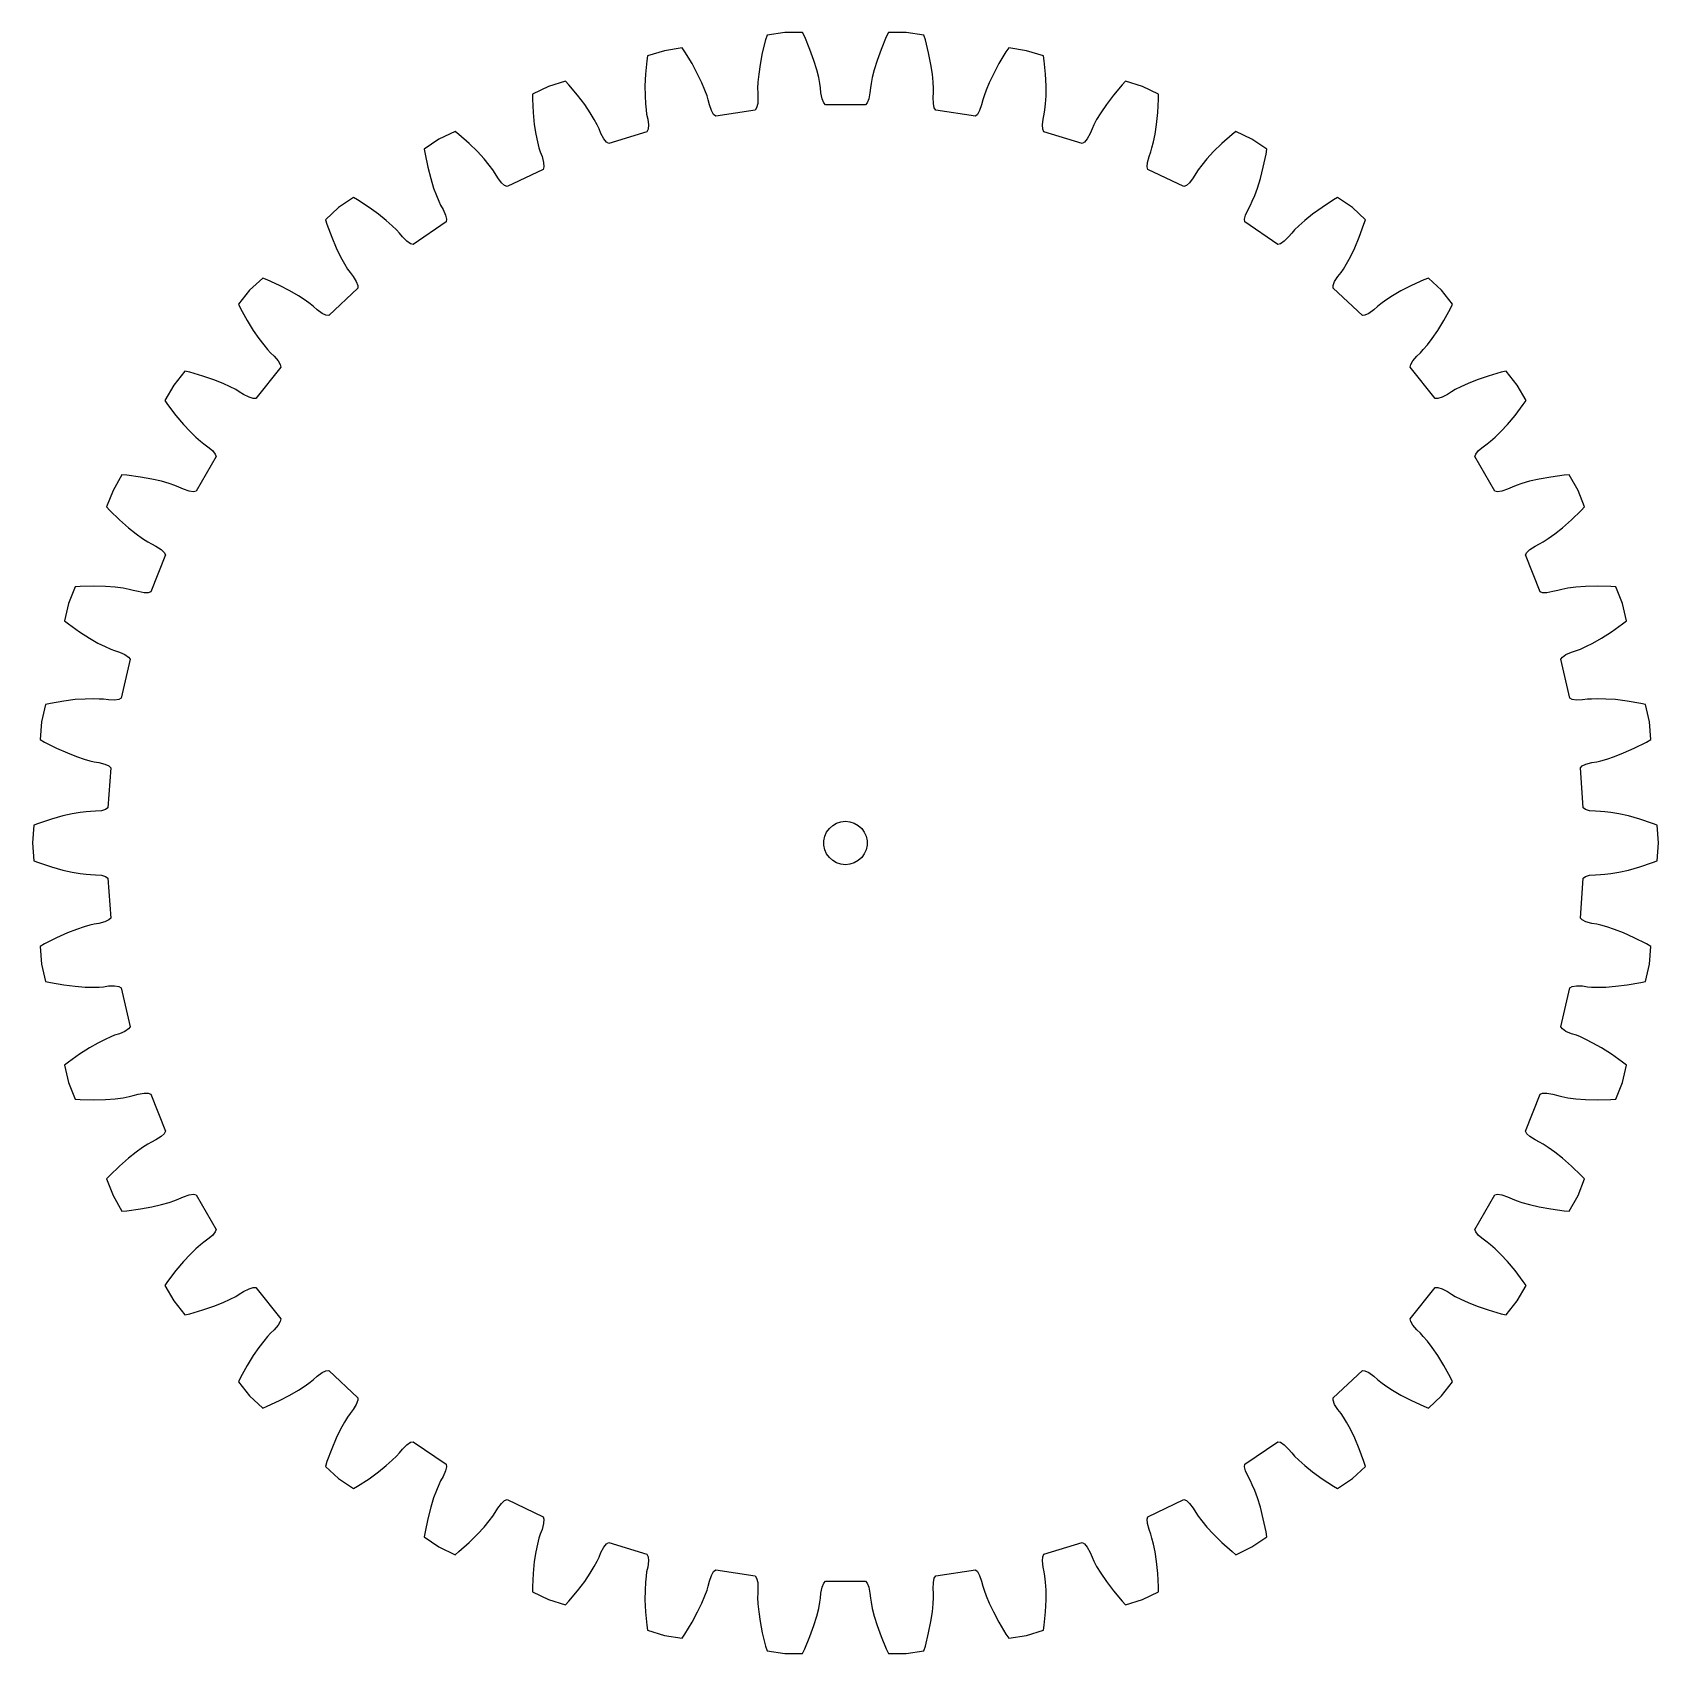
# Model space of a CAD drawing. Extents: x 0 to 112, y 0 to 112.
import ezdxf

# ---------------------------------------------------------------- set-up
doc = ezdxf.new("R2010")
doc.units = 0

msp = doc.modelspace()

# ---------------------------------------------------------------- linework, layer by layer
for p, q in [((50.52, 111.22), (50.29, 110.32)), ((50.62, 111.55), (50.52, 111.22)), ((51.84, 111.73), (50.62, 111.55)), ((53.07, 111.73), (51.84, 111.73)), ((53.21, 111.43), (53.07, 111.73)), ((53.57, 110.56), (53.21, 111.43)), ((58.83, 111.43), (58.47, 110.56)), ((58.98, 111.73), (58.83, 111.43)), ((60.21, 111.73), (58.98, 111.73)), ((61.43, 111.55), (60.21, 111.73)), ((61.53, 111.22), (61.43, 111.55)), ((61.75, 110.32), (61.53, 111.22)), ((42.38, 110.12), (42.33, 109.79)), ((43.56, 110.48), (42.38, 110.12)), ((44.77, 110.67), (43.56, 110.48)), ((44.96, 110.39), (44.77, 110.67)), ((45.45, 109.59), (44.96, 110.39)), ((50.29, 110.32), (50.14, 109.52)), ((53.85, 109.8), (53.57, 110.56)), ((58.47, 110.56), (58.2, 109.8)), ((61.91, 109.52), (61.75, 110.32)), ((67.08, 110.39), (66.6, 109.59)), ((67.27, 110.67), (67.08, 110.39)), ((68.49, 110.48), (67.27, 110.67)), ((69.67, 110.12), (68.49, 110.48)), ((69.71, 109.79), (69.67, 110.12)), ((42.24, 108.85), (42.2, 108.05)), ((42.33, 109.79), (42.24, 108.85)), ((45.83, 108.87), (45.45, 109.59)), ((46.12, 108.26), (45.83, 108.87)), ((50.04, 108.85), (49.98, 108.3)), ((50.14, 109.52), (50.04, 108.85)), ((54.04, 109.15), (53.85, 109.8)), ((54.18, 108.62), (54.04, 109.15)), ((58, 109.15), (57.87, 108.62)), ((58.2, 109.8), (58, 109.15)), ((62.01, 108.85), (61.91, 109.52)), ((62.06, 108.3), (62.01, 108.85)), ((66.21, 108.87), (65.92, 108.26)), ((66.6, 109.59), (66.21, 108.87)), ((69.8, 108.85), (69.71, 109.79)), ((69.84, 108.05), (69.8, 108.85)), ((35.56, 108.02), (34.45, 107.48)), ((36.73, 108.38), (35.56, 108.02)), ((36.96, 108.13), (36.73, 108.38)), ((37.56, 107.41), (36.96, 108.13)), ((42.2, 108.05), (42.21, 107.37)), ((46.34, 107.75), (46.12, 108.26)), ((46.48, 107.36), (46.34, 107.75)), ((49.98, 108.3), (49.96, 107.88)), ((49.96, 107.88), (49.97, 107.59)), ((49.97, 107.59), (49.98, 107.25)), ((54.26, 108.21), (54.18, 108.62)), ((54.3, 107.92), (54.26, 108.21)), ((54.33, 107.57), (54.3, 107.92)), ((54.41, 107.16), (54.33, 107.57)), ((57.71, 107.57), (57.63, 107.16)), ((57.74, 107.92), (57.71, 107.57)), ((57.79, 108.21), (57.74, 107.92)), ((57.87, 108.62), (57.79, 108.21)), ((62.08, 107.88), (62.06, 108.3)), ((62.06, 107.25), (62.08, 107.59)), ((62.08, 107.59), (62.08, 107.88)), ((65.71, 107.75), (65.57, 107.36)), ((65.92, 108.26), (65.71, 107.75)), ((69.84, 107.37), (69.84, 108.05)), ((75.08, 108.13), (74.48, 107.41)), ((75.31, 108.38), (75.08, 108.13)), ((76.49, 108.02), (75.31, 108.38)), ((77.6, 107.48), (76.49, 108.02)), ((34.45, 107.48), (34.45, 107.14)), ((34.45, 107.14), (34.5, 106.21)), ((38.05, 106.76), (37.56, 107.41)), ((38.43, 106.2), (38.05, 106.76)), ((42.21, 107.37), (42.24, 106.82)), ((42.24, 106.82), (42.28, 106.4)), ((46.56, 107.08), (46.48, 107.36)), ((46.65, 106.75), (46.56, 107.08)), ((46.79, 106.35), (46.65, 106.75)), ((49.9, 106.54), (49.8, 106.38)), ((49.97, 106.83), (49.9, 106.54)), ((49.98, 107.25), (49.97, 106.83)), ((54.52, 106.88), (54.41, 107.16)), ((54.65, 106.75), (54.52, 106.88)), ((57.4, 106.75), (54.65, 106.75)), ((57.52, 106.88), (57.4, 106.75)), ((57.63, 107.16), (57.52, 106.88)), ((62.08, 106.83), (62.06, 107.25)), ((62.14, 106.54), (62.08, 106.83)), ((62.25, 106.38), (62.14, 106.54)), ((65.4, 106.75), (65.26, 106.35)), ((65.48, 107.08), (65.4, 106.75)), ((65.57, 107.36), (65.48, 107.08)), ((69.77, 106.4), (69.81, 106.82)), ((69.81, 106.82), (69.84, 107.37)), ((74, 106.76), (73.62, 106.2)), ((74.48, 107.41), (74, 106.76)), ((77.55, 106.21), (77.6, 107.14)), ((77.6, 107.14), (77.6, 107.48)), ((34.5, 106.21), (34.58, 105.4)), ((34.58, 105.4), (34.68, 104.73)), ((38.71, 105.73), (38.43, 106.2)), ((38.91, 105.36), (38.71, 105.73)), ((39.04, 105.1), (38.91, 105.36)), ((42.28, 106.4), (42.32, 106.11)), ((42.32, 106.11), (42.39, 105.77)), ((42.39, 105.77), (42.44, 105.36)), ((42.44, 105.36), (42.42, 105.06)), ((46.93, 106.09), (46.79, 106.35)), ((47.08, 105.97), (46.93, 106.09)), ((49.8, 106.38), (47.08, 105.97)), ((64.97, 105.97), (62.25, 106.38)), ((65.11, 106.09), (64.97, 105.97)), ((65.26, 106.35), (65.11, 106.09)), ((69.6, 105.36), (69.65, 105.77)), ((69.63, 105.06), (69.6, 105.36)), ((69.65, 105.77), (69.72, 106.11)), ((69.72, 106.11), (69.77, 106.4)), ((73.13, 105.36), (73.01, 105.1)), ((73.33, 105.73), (73.13, 105.36)), ((73.62, 106.2), (73.33, 105.73)), ((77.36, 104.73), (77.46, 105.4)), ((77.46, 105.4), (77.55, 106.21)), ((28.01, 104.38), (26.99, 103.69)), ((29.12, 104.92), (28.01, 104.38)), ((29.38, 104.71), (29.12, 104.92)), ((30.08, 104.08), (29.38, 104.71)), ((34.68, 104.73), (34.8, 104.2)), ((39.17, 104.78), (39.04, 105.1)), ((39.36, 104.41), (39.17, 104.78)), ((39.55, 104.17), (39.36, 104.41)), ((42.34, 104.89), (39.71, 104.08)), ((42.42, 105.06), (42.34, 104.89)), ((69.7, 104.89), (69.63, 105.06)), ((72.33, 104.08), (69.7, 104.89)), ((72.68, 104.41), (72.49, 104.17)), ((72.88, 104.78), (72.68, 104.41)), ((73.01, 105.1), (72.88, 104.78)), ((77.25, 104.2), (77.36, 104.73)), ((82.66, 104.71), (81.96, 104.08)), ((82.92, 104.92), (82.66, 104.71)), ((84.03, 104.38), (82.92, 104.92)), ((85.05, 103.69), (84.03, 104.38)), ((26.99, 103.69), (27.05, 103.35)), ((27.05, 103.35), (27.23, 102.44)), ((30.66, 103.52), (30.08, 104.08)), ((31.12, 103.02), (30.66, 103.52)), ((34.8, 104.2), (34.9, 103.79)), ((34.9, 103.79), (34.99, 103.51)), ((34.99, 103.51), (35.11, 103.19)), ((35.11, 103.19), (35.22, 102.78)), ((39.71, 104.08), (39.55, 104.17)), ((72.49, 104.17), (72.33, 104.08)), ((76.83, 102.78), (76.94, 103.19)), ((76.94, 103.19), (77.06, 103.51)), ((77.06, 103.51), (77.14, 103.79)), ((77.14, 103.79), (77.25, 104.2)), ((81.38, 103.52), (80.92, 103.02)), ((81.96, 104.08), (81.38, 103.52)), ((84.81, 102.44), (85, 103.35)), ((85, 103.35), (85.05, 103.69)), ((27.23, 102.44), (27.44, 101.66)), ((31.47, 102.59), (31.12, 103.02)), ((31.72, 102.26), (31.47, 102.59)), ((31.89, 102.02), (31.72, 102.26)), ((32.07, 101.72), (31.89, 102.02)), ((35.19, 102.3), (32.71, 101.11)), ((35.24, 102.48), (35.19, 102.3)), ((35.22, 102.78), (35.24, 102.48)), ((76.81, 102.48), (76.83, 102.78)), ((76.86, 102.3), (76.81, 102.48)), ((79.34, 101.11), (76.86, 102.3)), ((80.16, 102.02), (79.98, 101.72)), ((80.32, 102.26), (80.16, 102.02)), ((80.57, 102.59), (80.32, 102.26)), ((80.92, 103.02), (80.57, 102.59)), ((84.61, 101.66), (84.81, 102.44)), ((27.44, 101.66), (27.64, 101.01)), ((27.64, 101.01), (27.83, 100.49)), ((32.32, 101.38), (32.07, 101.72)), ((32.53, 101.18), (32.32, 101.38)), ((32.71, 101.11), (32.53, 101.18)), ((79.51, 101.18), (79.34, 101.11)), ((79.73, 101.38), (79.51, 101.18)), ((79.98, 101.72), (79.73, 101.38)), ((84.22, 100.49), (84.41, 101.01)), ((84.41, 101.01), (84.61, 101.66)), ((22.11, 100.36), (21.09, 99.67)), ((22.4, 100.19), (22.11, 100.36)), ((23.19, 99.68), (22.4, 100.19)), ((27.83, 100.49), (27.99, 100.1)), ((27.99, 100.1), (28.12, 99.84)), ((28.12, 99.84), (28.29, 99.54)), ((83.76, 99.54), (83.92, 99.84)), ((83.92, 99.84), (84.05, 100.1)), ((84.05, 100.1), (84.22, 100.49)), ((89.64, 100.19), (88.86, 99.68)), ((89.93, 100.36), (89.64, 100.19)), ((90.95, 99.67), (89.93, 100.36)), ((21.09, 99.67), (20.19, 98.83)), ((20.19, 98.83), (20.29, 98.51)), ((23.84, 99.2), (23.19, 99.68)), ((24.37, 98.78), (23.84, 99.2)), ((24.78, 98.41), (24.37, 98.78)), ((28.5, 98.68), (26.22, 97.13)), ((28.29, 99.54), (28.46, 99.15)), ((28.46, 99.15), (28.52, 98.86)), ((28.52, 98.86), (28.5, 98.68)), ((83.52, 98.86), (83.59, 99.15)), ((83.55, 98.68), (83.52, 98.86)), ((85.82, 97.13), (83.55, 98.68)), ((83.59, 99.15), (83.76, 99.54)), ((87.67, 98.78), (87.26, 98.41)), ((88.2, 99.2), (87.67, 98.78)), ((88.86, 99.68), (88.2, 99.2)), ((91.85, 98.83), (90.95, 99.67)), ((91.75, 98.51), (91.85, 98.83)), ((20.29, 98.51), (20.62, 97.63)), ((20.62, 97.63), (20.93, 96.88)), ((25.08, 98.12), (24.78, 98.41)), ((25.28, 97.9), (25.08, 98.12)), ((25.5, 97.64), (25.28, 97.9)), ((25.8, 97.34), (25.5, 97.64)), ((86.55, 97.64), (86.25, 97.34)), ((86.77, 97.9), (86.55, 97.64)), ((86.96, 98.12), (86.77, 97.9)), ((87.26, 98.41), (86.96, 98.12)), ((91.11, 96.88), (91.43, 97.63)), ((91.43, 97.63), (91.75, 98.51)), ((20.93, 96.88), (21.23, 96.27)), ((26.04, 97.17), (25.8, 97.34)), ((26.22, 97.13), (26.04, 97.17)), ((86, 97.17), (85.82, 97.13)), ((86.25, 97.34), (86, 97.17)), ((90.82, 96.27), (91.11, 96.88)), ((21.23, 96.27), (21.49, 95.79)), ((21.49, 95.79), (21.71, 95.43)), ((21.71, 95.43), (21.88, 95.19)), ((90.17, 95.19), (90.33, 95.43)), ((90.33, 95.43), (90.55, 95.79)), ((90.55, 95.79), (90.82, 96.27)), ((15.86, 94.81), (14.96, 93.97)), ((16.17, 94.68), (15.86, 94.81)), ((17.02, 94.3), (16.17, 94.68)), ((17.74, 93.92), (17.02, 94.3)), ((21.88, 95.19), (22.09, 94.92)), ((22.09, 94.92), (22.31, 94.56)), ((22.31, 94.56), (22.42, 94.29)), ((22.42, 94.29), (22.42, 94.1)), ((89.62, 94.29), (89.73, 94.56)), ((89.62, 94.1), (89.62, 94.29)), ((89.73, 94.56), (89.96, 94.92)), ((89.96, 94.92), (90.17, 95.19)), ((95.02, 94.3), (94.3, 93.92)), ((95.87, 94.68), (95.02, 94.3)), ((96.19, 94.81), (95.87, 94.68)), ((97.09, 93.97), (96.19, 94.81)), ((14.96, 93.97), (14.19, 93.01)), ((14.19, 93.01), (14.34, 92.7)), ((18.33, 93.58), (17.74, 93.92)), ((18.79, 93.28), (18.33, 93.58)), ((19.13, 93.03), (18.79, 93.28)), ((19.36, 92.85), (19.13, 93.03)), ((22.42, 94.1), (20.41, 92.23)), ((91.64, 92.23), (89.62, 94.1)), ((92.92, 93.03), (92.69, 92.85)), ((93.26, 93.28), (92.92, 93.03)), ((93.72, 93.58), (93.26, 93.28)), ((94.3, 93.92), (93.72, 93.58)), ((97.86, 93.01), (97.09, 93.97)), ((97.71, 92.7), (97.86, 93.01)), ((14.34, 92.7), (14.79, 91.88)), ((14.79, 91.88), (15.21, 91.2)), ((19.61, 92.62), (19.36, 92.85)), ((19.95, 92.37), (19.61, 92.62)), ((20.22, 92.24), (19.95, 92.37)), ((20.41, 92.23), (20.22, 92.24)), ((91.82, 92.24), (91.64, 92.23)), ((92.09, 92.37), (91.82, 92.24)), ((92.43, 92.62), (92.09, 92.37)), ((92.69, 92.85), (92.43, 92.62)), ((96.83, 91.2), (97.26, 91.88)), ((97.26, 91.88), (97.71, 92.7)), ((15.21, 91.2), (15.6, 90.64)), ((96.45, 90.64), (96.83, 91.2)), ((15.6, 90.64), (15.93, 90.2)), ((15.93, 90.2), (16.2, 89.88)), ((16.2, 89.88), (16.4, 89.66)), ((16.4, 89.66), (16.65, 89.43)), ((95.4, 89.43), (95.65, 89.66)), ((95.65, 89.66), (95.84, 89.88)), ((95.84, 89.88), (96.12, 90.2)), ((96.12, 90.2), (96.45, 90.64)), ((17.1, 88.66), (15.39, 86.51)), ((16.65, 89.43), (16.92, 89.11)), ((16.92, 89.11), (17.07, 88.85)), ((17.07, 88.85), (17.1, 88.66)), ((94.94, 88.66), (94.97, 88.85)), ((96.66, 86.51), (94.94, 88.66)), ((94.97, 88.85), (95.12, 89.11)), ((95.12, 89.11), (95.4, 89.43)), ((9.73, 87.42), (9.12, 86.36)), ((10.5, 88.39), (9.73, 87.42)), ((10.83, 88.31), (10.5, 88.39)), ((11.73, 88.05), (10.83, 88.31)), ((12.5, 87.79), (11.73, 88.05)), ((13.13, 87.54), (12.5, 87.79)), ((13.63, 87.31), (13.13, 87.54)), ((98.92, 87.54), (98.42, 87.31)), ((99.55, 87.79), (98.92, 87.54)), ((100.31, 88.05), (99.55, 87.79)), ((101.21, 88.31), (100.31, 88.05)), ((101.54, 88.39), (101.21, 88.31)), ((102.31, 87.42), (101.54, 88.39)), ((102.93, 86.36), (102.31, 87.42)), ((9.12, 86.36), (9.31, 86.08)), ((14, 87.12), (13.63, 87.31)), ((14.25, 86.97), (14, 87.12)), ((14.54, 86.79), (14.25, 86.97)), ((14.92, 86.59), (14.54, 86.79)), ((15.2, 86.5), (14.92, 86.59)), ((15.39, 86.51), (15.2, 86.5)), ((96.85, 86.5), (96.66, 86.51)), ((97.13, 86.59), (96.85, 86.5)), ((97.5, 86.79), (97.13, 86.59)), ((97.79, 86.97), (97.5, 86.79)), ((98.04, 87.12), (97.79, 86.97)), ((98.42, 87.31), (98.04, 87.12)), ((102.73, 86.08), (102.93, 86.36)), ((9.31, 86.08), (9.88, 85.33)), ((9.88, 85.33), (10.4, 84.72)), ((101.64, 84.72), (102.17, 85.33)), ((102.17, 85.33), (102.73, 86.08)), ((10.4, 84.72), (10.86, 84.22)), ((10.86, 84.22), (11.26, 83.84)), ((100.79, 83.84), (101.18, 84.22)), ((101.18, 84.22), (101.64, 84.72)), ((11.26, 83.84), (11.58, 83.56)), ((11.58, 83.56), (11.8, 83.38)), ((11.8, 83.38), (12.09, 83.18)), ((12.09, 83.18), (12.4, 82.91)), ((99.64, 82.91), (99.96, 83.18)), ((99.96, 83.18), (100.24, 83.38)), ((100.24, 83.38), (100.47, 83.56)), ((100.47, 83.56), (100.79, 83.84)), ((12.65, 82.5), (11.27, 80.11)), ((12.4, 82.91), (12.59, 82.67)), ((12.59, 82.67), (12.65, 82.5)), ((99.4, 82.5), (99.45, 82.67)), ((100.77, 80.11), (99.4, 82.5)), ((99.45, 82.67), (99.64, 82.91)), ((6.16, 81.24), (5.55, 80.17)), ((6.5, 81.21), (6.16, 81.24)), ((7.43, 81.09), (6.5, 81.21)), ((8.22, 80.95), (7.43, 81.09)), ((8.89, 80.8), (8.22, 80.95)), ((9.41, 80.64), (8.89, 80.8)), ((103.16, 80.8), (102.63, 80.64)), ((103.82, 80.95), (103.16, 80.8)), ((104.62, 81.09), (103.82, 80.95)), ((105.54, 81.21), (104.62, 81.09)), ((105.88, 81.24), (105.54, 81.21)), ((106.5, 80.17), (105.88, 81.24)), ((5.55, 80.17), (5.1, 79.03)), ((9.81, 80.51), (9.41, 80.64)), ((10.08, 80.4), (9.81, 80.51)), ((10.4, 80.26), (10.08, 80.4)), ((10.8, 80.12), (10.4, 80.26)), ((11.09, 80.07), (10.8, 80.12)), ((11.27, 80.11), (11.09, 80.07)), ((100.96, 80.07), (100.77, 80.11)), ((101.25, 80.12), (100.96, 80.07)), ((101.65, 80.26), (101.25, 80.12)), ((101.96, 80.4), (101.65, 80.26)), ((102.23, 80.51), (101.96, 80.4)), ((102.63, 80.64), (102.23, 80.51)), ((106.95, 79.03), (106.5, 80.17)), ((5.1, 79.03), (5.33, 78.78)), ((5.33, 78.78), (6, 78.13)), ((106.04, 78.13), (106.72, 78.78)), ((106.72, 78.78), (106.95, 79.03)), ((6, 78.13), (6.61, 77.6)), ((6.61, 77.6), (7.14, 77.18)), ((104.9, 77.18), (105.44, 77.6)), ((105.44, 77.6), (106.04, 78.13)), ((7.14, 77.18), (7.59, 76.86)), ((7.59, 76.86), (7.94, 76.63)), ((7.94, 76.63), (8.2, 76.48)), ((8.2, 76.48), (8.5, 76.33)), ((8.5, 76.33), (8.86, 76.1)), ((103.18, 76.1), (103.54, 76.33)), ((103.54, 76.33), (103.85, 76.48)), ((103.85, 76.48), (104.1, 76.63)), ((104.1, 76.63), (104.45, 76.86)), ((104.45, 76.86), (104.9, 77.18)), ((9.16, 75.73), (8.16, 73.17)), ((8.86, 76.1), (9.08, 75.9)), ((9.08, 75.9), (9.16, 75.73)), ((102.88, 75.73), (102.97, 75.9)), ((103.89, 73.17), (102.88, 75.73)), ((102.97, 75.9), (103.18, 76.1)), ((2.94, 73.53), (2.49, 72.38)), ((3.28, 73.55), (2.94, 73.53)), ((4.21, 73.57), (3.28, 73.55)), ((5.02, 73.55), (4.21, 73.57)), ((5.7, 73.49), (5.02, 73.55)), ((6.24, 73.42), (5.7, 73.49)), ((6.66, 73.35), (6.24, 73.42)), ((6.94, 73.28), (6.66, 73.35)), ((7.27, 73.19), (6.94, 73.28)), ((7.69, 73.11), (7.27, 73.19)), ((7.98, 73.11), (7.69, 73.11)), ((8.16, 73.17), (7.98, 73.11)), ((104.06, 73.11), (103.89, 73.17)), ((104.36, 73.11), (104.06, 73.11)), ((104.77, 73.19), (104.36, 73.11)), ((105.1, 73.28), (104.77, 73.19)), ((105.39, 73.35), (105.1, 73.28)), ((105.8, 73.42), (105.39, 73.35)), ((106.35, 73.49), (105.8, 73.42)), ((107.02, 73.55), (106.35, 73.49)), ((107.83, 73.57), (107.02, 73.55)), ((108.77, 73.55), (107.83, 73.57)), ((109.11, 73.53), (108.77, 73.55)), ((109.56, 72.38), (109.11, 73.53)), ((2.49, 72.38), (2.21, 71.18)), ((109.83, 71.18), (109.56, 72.38)), ((2.21, 71.18), (2.48, 70.97)), ((2.48, 70.97), (3.24, 70.42)), ((108.8, 70.42), (109.57, 70.97)), ((109.57, 70.97), (109.83, 71.18)), ((3.24, 70.42), (3.92, 69.99)), ((3.92, 69.99), (4.51, 69.65)), ((4.51, 69.65), (5, 69.4)), ((107.04, 69.4), (107.53, 69.65)), ((107.53, 69.65), (108.12, 69.99)), ((108.12, 69.99), (108.8, 70.42)), ((5, 69.4), (5.39, 69.23)), ((5.39, 69.23), (5.66, 69.13)), ((5.66, 69.13), (5.99, 69.02)), ((5.99, 69.02), (6.37, 68.85)), ((6.72, 68.53), (6.11, 65.85)), ((6.37, 68.85), (6.62, 68.68)), ((6.62, 68.68), (6.72, 68.53)), ((105.32, 68.53), (105.43, 68.68)), ((105.93, 65.85), (105.32, 68.53)), ((105.43, 68.68), (105.67, 68.85)), ((105.67, 68.85), (106.06, 69.02)), ((106.06, 69.02), (106.39, 69.13)), ((106.39, 69.13), (106.66, 69.23)), ((106.66, 69.23), (107.04, 69.4)), ((0.9, 65.42), (0.63, 64.22)), ((1.23, 65.49), (0.9, 65.42)), ((2.15, 65.65), (1.23, 65.49)), ((2.95, 65.75), (2.15, 65.65)), ((3.63, 65.79), (2.95, 65.75)), ((4.18, 65.81), (3.63, 65.79)), ((4.6, 65.79), (4.18, 65.81)), ((4.89, 65.77), (4.6, 65.79)), ((5.23, 65.73), (4.89, 65.77)), ((5.66, 65.71), (5.23, 65.73)), ((5.95, 65.75), (5.66, 65.71)), ((6.11, 65.85), (5.95, 65.75)), ((106.1, 65.75), (105.93, 65.85)), ((106.39, 65.71), (106.1, 65.75)), ((106.81, 65.73), (106.39, 65.71)), ((107.15, 65.77), (106.81, 65.73)), ((107.44, 65.79), (107.15, 65.77)), ((107.86, 65.81), (107.44, 65.79)), ((108.41, 65.79), (107.86, 65.81)), ((109.09, 65.75), (108.41, 65.79)), ((109.89, 65.65), (109.09, 65.75)), ((110.82, 65.49), (109.89, 65.65)), ((111.15, 65.42), (110.82, 65.49)), ((111.42, 64.22), (111.15, 65.42)), ((0.63, 64.22), (0.53, 62.99)), ((111.51, 62.99), (111.42, 64.22)), ((0.53, 62.99), (0.83, 62.82)), ((0.83, 62.82), (1.66, 62.4)), ((110.38, 62.4), (111.22, 62.82)), ((111.22, 62.82), (111.51, 62.99)), ((1.66, 62.4), (2.4, 62.07)), ((2.4, 62.07), (3.03, 61.82)), ((3.03, 61.82), (3.55, 61.65)), ((3.55, 61.65), (3.96, 61.54)), ((108.08, 61.54), (108.49, 61.65)), ((108.49, 61.65), (109.01, 61.82)), ((109.01, 61.82), (109.64, 62.07)), ((109.64, 62.07), (110.38, 62.4)), ((3.96, 61.54), (4.25, 61.47)), ((4.25, 61.47), (4.58, 61.41)), ((4.58, 61.41), (4.99, 61.3)), ((4.99, 61.3), (5.26, 61.18)), ((5.39, 61.04), (5.18, 58.3)), ((5.26, 61.18), (5.39, 61.04)), ((106.66, 61.04), (106.79, 61.18)), ((106.86, 58.3), (106.66, 61.04)), ((106.79, 61.18), (107.05, 61.3)), ((107.05, 61.3), (107.46, 61.41)), ((107.46, 61.41), (107.8, 61.47)), ((107.8, 61.47), (108.08, 61.54)), ((5.18, 58.3), (5.04, 58.18)), ((107.01, 58.18), (106.86, 58.3)), ((0.41, 57.22), (0.09, 57.09)), ((1.3, 57.51), (0.41, 57.22)), ((2.08, 57.73), (1.3, 57.51)), ((2.74, 57.88), (2.08, 57.73)), ((3.28, 57.97), (2.74, 57.88)), ((3.7, 58.02), (3.28, 57.97)), ((3.99, 58.04), (3.7, 58.02)), ((4.33, 58.05), (3.99, 58.04)), ((4.75, 58.09), (4.33, 58.05)), ((5.04, 58.18), (4.75, 58.09)), ((55.14, 57.08), (55.41, 57.24)), ((55.41, 57.24), (55.71, 57.33)), ((55.71, 57.33), (56.02, 57.37)), ((56.02, 57.37), (56.33, 57.33)), ((56.33, 57.33), (56.63, 57.24)), ((56.63, 57.24), (56.9, 57.08)), ((107.29, 58.09), (107.01, 58.18)), ((107.71, 58.05), (107.29, 58.09)), ((108.06, 58.04), (107.71, 58.05)), ((108.35, 58.02), (108.06, 58.04)), ((108.77, 57.97), (108.35, 58.02)), ((109.31, 57.88), (108.77, 57.97)), ((109.97, 57.73), (109.31, 57.88)), ((110.75, 57.51), (109.97, 57.73)), ((111.64, 57.22), (110.75, 57.51)), ((111.95, 57.09), (111.64, 57.22)), ((0.09, 57.09), (0, 55.87)), ((54.53, 56.02), (54.6, 56.33)), ((54.53, 55.71), (54.53, 56.02)), ((54.6, 56.33), (54.72, 56.62)), ((54.72, 56.62), (54.91, 56.87)), ((54.91, 56.87), (55.14, 57.08)), ((56.9, 57.08), (57.14, 56.87)), ((57.14, 56.87), (57.32, 56.62)), ((57.32, 56.62), (57.45, 56.33)), ((57.45, 56.33), (57.51, 56.02)), ((57.51, 56.02), (57.51, 55.71)), ((112.05, 55.87), (111.95, 57.09)), ((0, 55.87), (0.09, 54.64)), ((54.6, 55.4), (54.53, 55.71)), ((54.72, 55.12), (54.6, 55.4)), ((54.91, 54.86), (54.72, 55.12)), ((57.32, 55.12), (57.14, 54.86)), ((57.45, 55.4), (57.32, 55.12)), ((57.51, 55.71), (57.45, 55.4)), ((111.95, 54.64), (112.05, 55.87)), ((0.09, 54.64), (0.41, 54.52)), ((0.41, 54.52), (1.3, 54.22)), ((1.3, 54.22), (2.08, 54)), ((2.08, 54), (2.74, 53.86)), ((2.74, 53.86), (3.28, 53.76)), ((55.14, 54.65), (54.91, 54.86)), ((55.41, 54.5), (55.14, 54.65)), ((55.71, 54.4), (55.41, 54.5)), ((56.02, 54.37), (55.71, 54.4)), ((56.33, 54.4), (56.02, 54.37)), ((56.63, 54.5), (56.33, 54.4)), ((56.9, 54.65), (56.63, 54.5)), ((57.14, 54.86), (56.9, 54.65)), ((108.77, 53.76), (109.31, 53.86)), ((109.31, 53.86), (109.97, 54)), ((109.97, 54), (110.75, 54.22)), ((110.75, 54.22), (111.64, 54.52)), ((111.64, 54.52), (111.95, 54.64)), ((3.28, 53.76), (3.7, 53.71)), ((3.7, 53.71), (3.99, 53.69)), ((3.99, 53.69), (4.33, 53.68)), ((4.33, 53.68), (4.75, 53.64)), ((4.75, 53.64), (5.04, 53.55)), ((5.04, 53.55), (5.18, 53.44)), ((5.18, 53.44), (5.39, 50.69)), ((106.66, 50.69), (106.86, 53.44)), ((106.86, 53.44), (107.01, 53.55)), ((107.01, 53.55), (107.29, 53.64)), ((107.29, 53.64), (107.71, 53.68)), ((107.71, 53.68), (108.06, 53.69)), ((108.06, 53.69), (108.35, 53.71)), ((108.35, 53.71), (108.77, 53.76)), ((4.99, 50.43), (4.58, 50.32)), ((5.26, 50.56), (4.99, 50.43)), ((5.39, 50.69), (5.26, 50.56)), ((106.79, 50.56), (106.66, 50.69)), ((107.05, 50.43), (106.79, 50.56)), ((107.46, 50.32), (107.05, 50.43)), ((1.66, 49.34), (0.83, 48.91)), ((2.4, 49.67), (1.66, 49.34)), ((3.03, 49.91), (2.4, 49.67)), ((3.55, 50.08), (3.03, 49.91)), ((3.96, 50.2), (3.55, 50.08)), ((4.25, 50.26), (3.96, 50.2)), ((4.58, 50.32), (4.25, 50.26)), ((107.8, 50.26), (107.46, 50.32)), ((108.08, 50.2), (107.8, 50.26)), ((108.49, 50.08), (108.08, 50.2)), ((109.01, 49.91), (108.49, 50.08)), ((109.64, 49.67), (109.01, 49.91)), ((110.38, 49.34), (109.64, 49.67)), ((111.22, 48.91), (110.38, 49.34)), ((0.83, 48.91), (0.53, 48.74)), ((0.53, 48.74), (0.63, 47.52)), ((111.51, 48.74), (111.22, 48.91)), ((111.42, 47.52), (111.51, 48.74)), ((0.63, 47.52), (0.9, 46.32)), ((111.15, 46.32), (111.42, 47.52)), ((0.9, 46.32), (1.23, 46.24)), ((1.23, 46.24), (2.15, 46.08)), ((2.15, 46.08), (2.95, 45.99)), ((2.95, 45.99), (3.63, 45.94)), ((4.6, 45.94), (4.89, 45.96)), ((4.89, 45.96), (5.23, 46.01)), ((5.23, 46.01), (5.66, 46.02)), ((5.66, 46.02), (5.95, 45.98)), ((5.95, 45.98), (6.11, 45.89)), ((105.93, 45.89), (106.1, 45.98)), ((106.1, 45.98), (106.39, 46.02)), ((106.39, 46.02), (106.81, 46.01)), ((106.81, 46.01), (107.15, 45.96)), ((107.15, 45.96), (107.44, 45.94)), ((108.41, 45.94), (109.09, 45.99)), ((109.09, 45.99), (109.89, 46.08)), ((109.89, 46.08), (110.82, 46.24)), ((110.82, 46.24), (111.15, 46.32)), ((3.63, 45.94), (4.18, 45.93)), ((4.18, 45.93), (4.6, 45.94)), ((6.11, 45.89), (6.72, 43.2)), ((105.32, 43.2), (105.93, 45.89)), ((107.44, 45.94), (107.86, 45.93)), ((107.86, 45.93), (108.41, 45.94)), ((5.66, 42.61), (5.39, 42.5)), ((5.99, 42.71), (5.66, 42.61)), ((6.37, 42.88), (5.99, 42.71)), ((6.62, 43.05), (6.37, 42.88)), ((6.72, 43.2), (6.62, 43.05)), ((105.43, 43.05), (105.32, 43.2)), ((105.67, 42.88), (105.43, 43.05)), ((106.06, 42.71), (105.67, 42.88)), ((106.39, 42.61), (106.06, 42.71)), ((106.66, 42.5), (106.39, 42.61)), ((3.92, 41.74), (3.24, 41.31)), ((4.51, 42.08), (3.92, 41.74)), ((5, 42.33), (4.51, 42.08)), ((5.39, 42.5), (5, 42.33)), ((107.04, 42.33), (106.66, 42.5)), ((107.53, 42.08), (107.04, 42.33)), ((108.12, 41.74), (107.53, 42.08)), ((108.8, 41.31), (108.12, 41.74)), ((2.48, 40.76), (2.21, 40.55)), ((2.21, 40.55), (2.49, 39.35)), ((3.24, 41.31), (2.48, 40.76)), ((109.57, 40.76), (108.8, 41.31)), ((109.56, 39.35), (109.83, 40.55)), ((109.83, 40.55), (109.57, 40.76)), ((2.49, 39.35), (2.94, 38.21)), ((109.11, 38.21), (109.56, 39.35)), ((2.94, 38.21), (3.28, 38.18)), ((3.28, 38.18), (4.21, 38.16)), ((4.21, 38.16), (5.02, 38.19)), ((5.02, 38.19), (5.7, 38.24)), ((5.7, 38.24), (6.24, 38.31)), ((6.24, 38.31), (6.66, 38.39)), ((6.66, 38.39), (6.94, 38.45)), ((6.94, 38.45), (7.27, 38.55)), ((7.27, 38.55), (7.69, 38.62)), ((7.69, 38.62), (7.98, 38.62)), ((7.98, 38.62), (8.16, 38.56)), ((8.16, 38.56), (9.16, 36)), ((102.88, 36), (103.89, 38.56)), ((103.89, 38.56), (104.06, 38.62)), ((104.06, 38.62), (104.36, 38.62)), ((104.36, 38.62), (104.77, 38.55)), ((104.77, 38.55), (105.1, 38.45)), ((105.1, 38.45), (105.39, 38.39)), ((105.39, 38.39), (105.8, 38.31)), ((105.8, 38.31), (106.35, 38.24)), ((106.35, 38.24), (107.02, 38.19)), ((107.02, 38.19), (107.83, 38.16)), ((107.83, 38.16), (108.77, 38.18)), ((108.77, 38.18), (109.11, 38.21)), ((9.16, 36), (9.08, 35.83)), ((102.97, 35.83), (102.88, 36)), ((7.59, 34.88), (7.14, 34.56)), ((7.94, 35.1), (7.59, 34.88)), ((8.2, 35.25), (7.94, 35.1)), ((8.5, 35.4), (8.2, 35.25)), ((8.86, 35.63), (8.5, 35.4)), ((9.08, 35.83), (8.86, 35.63)), ((103.18, 35.63), (102.97, 35.83)), ((103.54, 35.4), (103.18, 35.63)), ((103.85, 35.25), (103.54, 35.4)), ((104.1, 35.1), (103.85, 35.25)), ((104.45, 34.88), (104.1, 35.1)), ((104.9, 34.56), (104.45, 34.88)), ((6.61, 34.14), (6, 33.6)), ((7.14, 34.56), (6.61, 34.14)), ((105.44, 34.14), (104.9, 34.56)), ((106.04, 33.6), (105.44, 34.14)), ((5.33, 32.95), (5.1, 32.71)), ((5.1, 32.71), (5.55, 31.56)), ((6, 33.6), (5.33, 32.95)), ((106.72, 32.95), (106.04, 33.6)), ((106.5, 31.56), (106.95, 32.71)), ((106.95, 32.71), (106.72, 32.95)), ((5.55, 31.56), (6.16, 30.49)), ((10.08, 31.33), (10.4, 31.47)), ((10.4, 31.47), (10.8, 31.61)), ((10.8, 31.61), (11.09, 31.66)), ((11.09, 31.66), (11.27, 31.62)), ((11.27, 31.62), (12.65, 29.23)), ((99.4, 29.23), (100.77, 31.62)), ((100.77, 31.62), (100.96, 31.66)), ((100.96, 31.66), (101.25, 31.61)), ((101.25, 31.61), (101.65, 31.47)), ((101.65, 31.47), (101.96, 31.33)), ((105.88, 30.49), (106.5, 31.56)), ((6.16, 30.49), (6.5, 30.52)), ((6.5, 30.52), (7.43, 30.64)), ((7.43, 30.64), (8.22, 30.78)), ((8.22, 30.78), (8.89, 30.94)), ((8.89, 30.94), (9.41, 31.09)), ((9.41, 31.09), (9.81, 31.22)), ((9.81, 31.22), (10.08, 31.33)), ((101.96, 31.33), (102.23, 31.22)), ((102.23, 31.22), (102.63, 31.09)), ((102.63, 31.09), (103.16, 30.94)), ((103.16, 30.94), (103.82, 30.78)), ((103.82, 30.78), (104.62, 30.64)), ((104.62, 30.64), (105.54, 30.52)), ((105.54, 30.52), (105.88, 30.49)), ((12.65, 29.23), (12.59, 29.06)), ((99.45, 29.06), (99.4, 29.23)), ((11.58, 28.17), (11.26, 27.89)), ((11.8, 28.35), (11.58, 28.17)), ((12.09, 28.55), (11.8, 28.35)), ((12.4, 28.82), (12.09, 28.55)), ((12.59, 29.06), (12.4, 28.82)), ((99.64, 28.82), (99.45, 29.06)), ((99.96, 28.55), (99.64, 28.82)), ((100.24, 28.35), (99.96, 28.55)), ((100.47, 28.17), (100.24, 28.35)), ((100.79, 27.89), (100.47, 28.17)), ((10.4, 27.01), (9.88, 26.4)), ((10.86, 27.51), (10.4, 27.01)), ((11.26, 27.89), (10.86, 27.51)), ((101.18, 27.51), (100.79, 27.89)), ((101.64, 27.01), (101.18, 27.51)), ((102.17, 26.4), (101.64, 27.01)), ((9.88, 26.4), (9.31, 25.65)), ((102.73, 25.65), (102.17, 26.4)), ((9.31, 25.65), (9.12, 25.37)), ((9.12, 25.37), (9.73, 24.31)), ((14, 24.61), (14.25, 24.76)), ((14.25, 24.76), (14.54, 24.95)), ((14.54, 24.95), (14.92, 25.14)), ((14.92, 25.14), (15.2, 25.23)), ((15.2, 25.23), (15.39, 25.22)), ((15.39, 25.22), (17.1, 23.07)), ((94.94, 23.07), (96.66, 25.22)), ((96.66, 25.22), (96.85, 25.23)), ((96.85, 25.23), (97.13, 25.14)), ((97.13, 25.14), (97.5, 24.95)), ((97.5, 24.95), (97.79, 24.76)), ((97.79, 24.76), (98.04, 24.61)), ((102.31, 24.31), (102.93, 25.37)), ((102.93, 25.37), (102.73, 25.65)), ((9.73, 24.31), (10.5, 23.34)), ((10.83, 23.42), (11.73, 23.68)), ((11.73, 23.68), (12.5, 23.94)), ((12.5, 23.94), (13.13, 24.19)), ((13.13, 24.19), (13.63, 24.42)), ((13.63, 24.42), (14, 24.61)), ((98.04, 24.61), (98.42, 24.42)), ((98.42, 24.42), (98.92, 24.19)), ((98.92, 24.19), (99.55, 23.94)), ((99.55, 23.94), (100.31, 23.68)), ((100.31, 23.68), (101.21, 23.42)), ((101.54, 23.34), (102.31, 24.31)), ((10.5, 23.34), (10.83, 23.42)), ((16.92, 22.63), (16.65, 22.31)), ((17.07, 22.88), (16.92, 22.63)), ((17.1, 23.07), (17.07, 22.88)), ((94.97, 22.88), (94.94, 23.07)), ((95.12, 22.63), (94.97, 22.88)), ((95.4, 22.31), (95.12, 22.63)), ((101.21, 23.42), (101.54, 23.34)), ((15.93, 21.53), (15.6, 21.1)), ((16.2, 21.85), (15.93, 21.53)), ((16.4, 22.07), (16.2, 21.85)), ((16.65, 22.31), (16.4, 22.07)), ((95.65, 22.07), (95.4, 22.31)), ((95.84, 21.85), (95.65, 22.07)), ((96.12, 21.53), (95.84, 21.85)), ((96.45, 21.1), (96.12, 21.53)), ((15.21, 20.54), (14.79, 19.85)), ((15.6, 21.1), (15.21, 20.54)), ((96.83, 20.54), (96.45, 21.1)), ((97.26, 19.85), (96.83, 20.54)), ((14.79, 19.85), (14.34, 19.03)), ((19.36, 18.88), (19.61, 19.11)), ((19.61, 19.11), (19.95, 19.36)), ((19.95, 19.36), (20.22, 19.49)), ((20.22, 19.49), (20.41, 19.5)), ((20.41, 19.5), (22.42, 17.63)), ((89.62, 17.63), (91.64, 19.5)), ((91.64, 19.5), (91.82, 19.49)), ((91.82, 19.49), (92.09, 19.36)), ((92.09, 19.36), (92.43, 19.11)), ((92.43, 19.11), (92.69, 18.88)), ((97.71, 19.03), (97.26, 19.85)), ((14.34, 19.03), (14.19, 18.72)), ((14.19, 18.72), (14.96, 17.76)), ((17.74, 17.81), (18.33, 18.15)), ((18.33, 18.15), (18.79, 18.45)), ((18.79, 18.45), (19.13, 18.7)), ((19.13, 18.7), (19.36, 18.88)), ((92.69, 18.88), (92.92, 18.7)), ((92.92, 18.7), (93.26, 18.45)), ((93.26, 18.45), (93.72, 18.15)), ((93.72, 18.15), (94.3, 17.81)), ((97.09, 17.76), (97.86, 18.72)), ((97.86, 18.72), (97.71, 19.03)), ((14.96, 17.76), (15.86, 16.92)), ((15.86, 16.92), (16.17, 17.05)), ((16.17, 17.05), (17.02, 17.44)), ((17.02, 17.44), (17.74, 17.81)), ((22.09, 16.81), (21.88, 16.54)), ((22.31, 17.17), (22.09, 16.81)), ((22.42, 17.45), (22.31, 17.17)), ((22.42, 17.63), (22.42, 17.45)), ((89.62, 17.45), (89.62, 17.63)), ((89.73, 17.17), (89.62, 17.45)), ((89.96, 16.81), (89.73, 17.17)), ((90.17, 16.54), (89.96, 16.81)), ((94.3, 17.81), (95.02, 17.44)), ((95.02, 17.44), (95.87, 17.05)), ((95.87, 17.05), (96.19, 16.92)), ((96.19, 16.92), (97.09, 17.76)), ((21.49, 15.94), (21.23, 15.46)), ((21.71, 16.3), (21.49, 15.94)), ((21.88, 16.54), (21.71, 16.3)), ((90.33, 16.3), (90.17, 16.54)), ((90.55, 15.94), (90.33, 16.3)), ((90.82, 15.46), (90.55, 15.94)), ((20.93, 14.85), (20.62, 14.11)), ((21.23, 15.46), (20.93, 14.85)), ((26.04, 14.56), (26.22, 14.6)), ((26.22, 14.6), (28.5, 13.05)), ((83.55, 13.05), (85.82, 14.6)), ((85.82, 14.6), (86, 14.56)), ((91.11, 14.85), (90.82, 15.46)), ((91.43, 14.11), (91.11, 14.85)), ((20.62, 14.11), (20.29, 13.23)), ((24.78, 13.32), (25.08, 13.61)), ((25.08, 13.61), (25.28, 13.83)), ((25.28, 13.83), (25.5, 14.09)), ((25.5, 14.09), (25.8, 14.39)), ((25.8, 14.39), (26.04, 14.56)), ((86, 14.56), (86.25, 14.39)), ((86.25, 14.39), (86.55, 14.09)), ((86.55, 14.09), (86.77, 13.83)), ((86.77, 13.83), (86.96, 13.61)), ((86.96, 13.61), (87.26, 13.32)), ((91.75, 13.23), (91.43, 14.11)), ((20.29, 13.23), (20.19, 12.9)), ((20.19, 12.9), (21.09, 12.07)), ((23.19, 12.05), (23.84, 12.53)), ((23.84, 12.53), (24.37, 12.95)), ((24.37, 12.95), (24.78, 13.32)), ((28.46, 12.58), (28.29, 12.19)), ((28.52, 12.87), (28.46, 12.58)), ((28.5, 13.05), (28.52, 12.87)), ((83.52, 12.87), (83.55, 13.05)), ((83.59, 12.58), (83.52, 12.87)), ((83.76, 12.19), (83.59, 12.58)), ((87.26, 13.32), (87.67, 12.95)), ((87.67, 12.95), (88.2, 12.53)), ((88.2, 12.53), (88.86, 12.05)), ((90.95, 12.07), (91.85, 12.9)), ((91.85, 12.9), (91.75, 13.23)), ((21.09, 12.07), (22.11, 11.37)), ((22.11, 11.37), (22.4, 11.54)), ((22.4, 11.54), (23.19, 12.05)), ((27.83, 11.24), (27.64, 10.72)), ((27.99, 11.63), (27.83, 11.24)), ((28.12, 11.89), (27.99, 11.63)), ((28.29, 12.19), (28.12, 11.89)), ((83.92, 11.89), (83.76, 12.19)), ((84.05, 11.63), (83.92, 11.89)), ((84.22, 11.24), (84.05, 11.63)), ((84.41, 10.72), (84.22, 11.24)), ((88.86, 12.05), (89.64, 11.54)), ((89.64, 11.54), (89.93, 11.37)), ((89.93, 11.37), (90.95, 12.07)), ((27.64, 10.72), (27.44, 10.08)), ((32.07, 10.01), (32.32, 10.35)), ((32.32, 10.35), (32.53, 10.55)), ((32.53, 10.55), (32.71, 10.62)), ((32.71, 10.62), (35.19, 9.43)), ((76.86, 9.43), (79.34, 10.62)), ((79.34, 10.62), (79.51, 10.55)), ((79.51, 10.55), (79.73, 10.35)), ((79.73, 10.35), (79.98, 10.01)), ((84.61, 10.08), (84.41, 10.72)), ((27.23, 9.29), (27.05, 8.38)), ((27.44, 10.08), (27.23, 9.29)), ((31.12, 8.71), (31.47, 9.14)), ((31.47, 9.14), (31.72, 9.47)), ((31.72, 9.47), (31.89, 9.72)), ((31.89, 9.72), (32.07, 10.01)), ((35.19, 9.43), (35.24, 9.25)), ((35.24, 9.25), (35.22, 8.95)), ((76.81, 9.25), (76.86, 9.43)), ((76.83, 8.95), (76.81, 9.25)), ((79.98, 10.01), (80.16, 9.72)), ((80.16, 9.72), (80.32, 9.47)), ((80.32, 9.47), (80.57, 9.14)), ((80.57, 9.14), (80.92, 8.71)), ((84.81, 9.29), (84.61, 10.08)), ((85, 8.38), (84.81, 9.29)), ((27.05, 8.38), (26.99, 8.04)), ((26.99, 8.04), (28.01, 7.35)), ((30.08, 7.65), (30.66, 8.22)), ((30.66, 8.22), (31.12, 8.71)), ((34.9, 7.94), (34.8, 7.54)), ((34.99, 8.22), (34.9, 7.94)), ((35.11, 8.55), (34.99, 8.22)), ((35.22, 8.95), (35.11, 8.55)), ((76.94, 8.55), (76.83, 8.95)), ((77.06, 8.22), (76.94, 8.55)), ((77.14, 7.94), (77.06, 8.22)), ((77.25, 7.54), (77.14, 7.94)), ((80.92, 8.71), (81.38, 8.22)), ((81.38, 8.22), (81.96, 7.65)), ((84.03, 7.35), (85.05, 8.04)), ((85.05, 8.04), (85, 8.38)), ((28.01, 7.35), (29.12, 6.81)), ((29.12, 6.81), (29.38, 7.03)), ((29.38, 7.03), (30.08, 7.65)), ((34.68, 7), (34.58, 6.33)), ((34.8, 7.54), (34.68, 7)), ((39.04, 6.63), (39.17, 6.95)), ((39.17, 6.95), (39.36, 7.32)), ((39.36, 7.32), (39.55, 7.56)), ((39.55, 7.56), (39.71, 7.65)), ((39.71, 7.65), (42.34, 6.84)), ((42.34, 6.84), (42.42, 6.67)), ((69.63, 6.67), (69.7, 6.84)), ((69.7, 6.84), (72.33, 7.65)), ((72.33, 7.65), (72.49, 7.56)), ((72.49, 7.56), (72.68, 7.32)), ((72.68, 7.32), (72.88, 6.95)), ((72.88, 6.95), (73.01, 6.63)), ((77.36, 7), (77.25, 7.54)), ((77.46, 6.33), (77.36, 7)), ((81.96, 7.65), (82.66, 7.03)), ((82.66, 7.03), (82.92, 6.81)), ((82.92, 6.81), (84.03, 7.35)), ((34.58, 6.33), (34.5, 5.52)), ((38.43, 5.53), (38.71, 6)), ((38.71, 6), (38.91, 6.37)), ((38.91, 6.37), (39.04, 6.63)), ((42.32, 5.62), (42.28, 5.33)), ((42.39, 5.96), (42.32, 5.62)), ((42.44, 6.38), (42.39, 5.96)), ((42.42, 6.67), (42.44, 6.38)), ((46.79, 5.38), (46.93, 5.64)), ((46.93, 5.64), (47.08, 5.76)), ((47.08, 5.76), (49.8, 5.35)), ((62.25, 5.35), (64.97, 5.76)), ((64.97, 5.76), (65.11, 5.64)), ((65.11, 5.64), (65.26, 5.38)), ((69.6, 6.38), (69.63, 6.67)), ((69.65, 5.96), (69.6, 6.38)), ((69.72, 5.62), (69.65, 5.96)), ((69.77, 5.33), (69.72, 5.62)), ((73.01, 6.63), (73.13, 6.37)), ((73.13, 6.37), (73.33, 6)), ((73.33, 6), (73.62, 5.53)), ((77.55, 5.52), (77.46, 6.33)), ((34.5, 5.52), (34.45, 4.59)), ((34.45, 4.59), (34.45, 4.25)), ((37.56, 4.32), (38.05, 4.97)), ((38.05, 4.97), (38.43, 5.53)), ((42.24, 4.91), (42.21, 4.36)), ((42.28, 5.33), (42.24, 4.91)), ((46.48, 4.37), (46.56, 4.65)), ((46.56, 4.65), (46.65, 4.99)), ((46.65, 4.99), (46.79, 5.38)), ((49.8, 5.35), (49.9, 5.19)), ((49.9, 5.19), (49.97, 4.9)), ((49.97, 4.9), (49.98, 4.48)), ((49.98, 4.48), (49.97, 4.14)), ((54.33, 4.16), (54.41, 4.57)), ((54.41, 4.57), (54.52, 4.85)), ((54.52, 4.85), (54.65, 4.99)), ((54.65, 4.99), (57.4, 4.99)), ((57.4, 4.99), (57.52, 4.85)), ((57.52, 4.85), (57.63, 4.57)), ((57.63, 4.57), (57.71, 4.16)), ((62.06, 4.48), (62.08, 4.9)), ((62.08, 4.14), (62.06, 4.48)), ((62.08, 4.9), (62.14, 5.19)), ((62.14, 5.19), (62.25, 5.35)), ((65.26, 5.38), (65.4, 4.99)), ((65.4, 4.99), (65.48, 4.65)), ((65.48, 4.65), (65.57, 4.37)), ((69.81, 4.91), (69.77, 5.33)), ((69.84, 4.36), (69.81, 4.91)), ((73.62, 5.53), (74, 4.97)), ((74, 4.97), (74.48, 4.32)), ((77.6, 4.59), (77.55, 5.52)), ((77.6, 4.25), (77.6, 4.59)), ((34.45, 4.25), (35.56, 3.72)), ((35.56, 3.72), (36.73, 3.35)), ((36.73, 3.35), (36.96, 3.6)), ((36.96, 3.6), (37.56, 4.32)), ((42.21, 4.36), (42.2, 3.69)), ((42.2, 3.69), (42.24, 2.88)), ((45.83, 2.86), (46.12, 3.47)), ((46.12, 3.47), (46.34, 3.98)), ((46.34, 3.98), (46.48, 4.37)), ((49.97, 4.14), (49.96, 3.85)), ((49.96, 3.85), (49.98, 3.43)), ((49.98, 3.43), (50.04, 2.88)), ((54.18, 3.11), (54.26, 3.53)), ((54.26, 3.53), (54.3, 3.81)), ((54.3, 3.81), (54.33, 4.16)), ((57.71, 4.16), (57.74, 3.81)), ((57.74, 3.81), (57.79, 3.53)), ((57.79, 3.53), (57.87, 3.11)), ((62.01, 2.88), (62.06, 3.43)), ((62.06, 3.43), (62.08, 3.85)), ((62.08, 3.85), (62.08, 4.14)), ((65.57, 4.37), (65.71, 3.98)), ((65.71, 3.98), (65.92, 3.47)), ((65.92, 3.47), (66.21, 2.86)), ((69.8, 2.88), (69.84, 3.69)), ((69.84, 3.69), (69.84, 4.36)), ((74.48, 4.32), (75.08, 3.6)), ((75.08, 3.6), (75.31, 3.35)), ((75.31, 3.35), (76.49, 3.72)), ((76.49, 3.72), (77.6, 4.25)), ((42.24, 2.88), (42.33, 1.95)), ((45.45, 2.15), (45.83, 2.86)), ((50.04, 2.88), (50.14, 2.21)), ((53.85, 1.93), (54.04, 2.58)), ((54.04, 2.58), (54.18, 3.11)), ((57.87, 3.11), (58, 2.58)), ((58, 2.58), (58.2, 1.93)), ((61.91, 2.21), (62.01, 2.88)), ((66.21, 2.86), (66.6, 2.15)), ((69.71, 1.95), (69.8, 2.88)), ((42.33, 1.95), (42.38, 1.61)), ((42.38, 1.61), (43.56, 1.25)), ((43.56, 1.25), (44.77, 1.06)), ((44.77, 1.06), (44.96, 1.34)), ((44.96, 1.34), (45.45, 2.15)), ((50.14, 2.21), (50.29, 1.42)), ((50.29, 1.42), (50.52, 0.51)), ((53.21, 0.31), (53.57, 1.17)), ((53.57, 1.17), (53.85, 1.93)), ((58.2, 1.93), (58.47, 1.17)), ((58.47, 1.17), (58.83, 0.31)), ((61.53, 0.51), (61.75, 1.42)), ((61.75, 1.42), (61.91, 2.21)), ((66.6, 2.15), (67.08, 1.34)), ((67.08, 1.34), (67.27, 1.06)), ((67.27, 1.06), (68.49, 1.25)), ((68.49, 1.25), (69.67, 1.61)), ((69.67, 1.61), (69.71, 1.95)), ((50.52, 0.51), (50.62, 0.18)), ((50.62, 0.18), (51.84, 0)), ((51.84, 0), (53.07, 0)), ((53.07, 0), (53.21, 0.31)), ((58.83, 0.31), (58.98, 0)), ((58.98, 0), (60.21, 0)), ((60.21, 0), (61.43, 0.18)), ((61.43, 0.18), (61.53, 0.51))]:
    msp.add_line(p, q)

doc.saveas('drawing.dxf')
